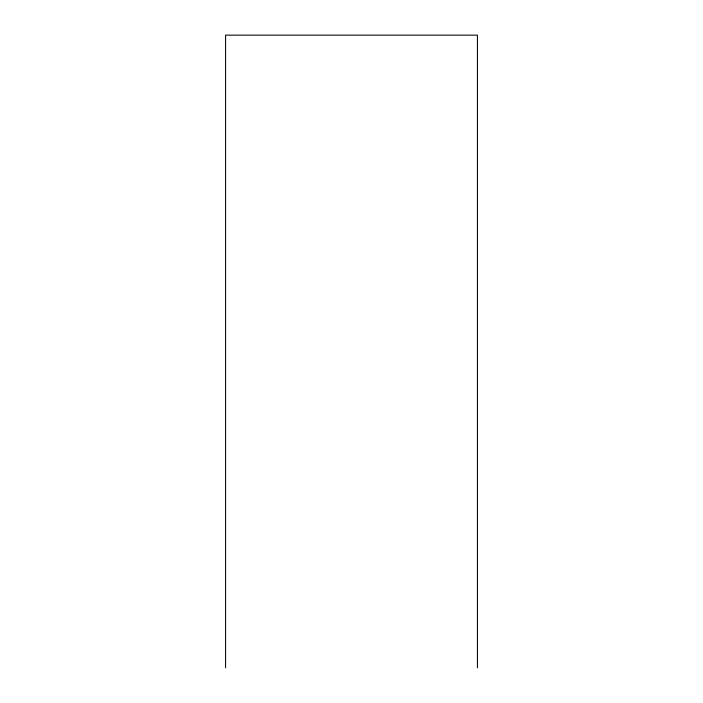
<?xml version="1.0" encoding="UTF-8"?>
<svg xmlns="http://www.w3.org/2000/svg" width="703" height="703" viewBox="0 0 703 703"><rect width="100%" height="100%" fill="white"/><g stroke="black" fill="none" stroke-linecap="round" stroke-linejoin="round"><path stroke-width="1.05" d="M477.425 667.85L477.425 35.15L225.575 35.15L225.575 667.85"/></g></svg>
